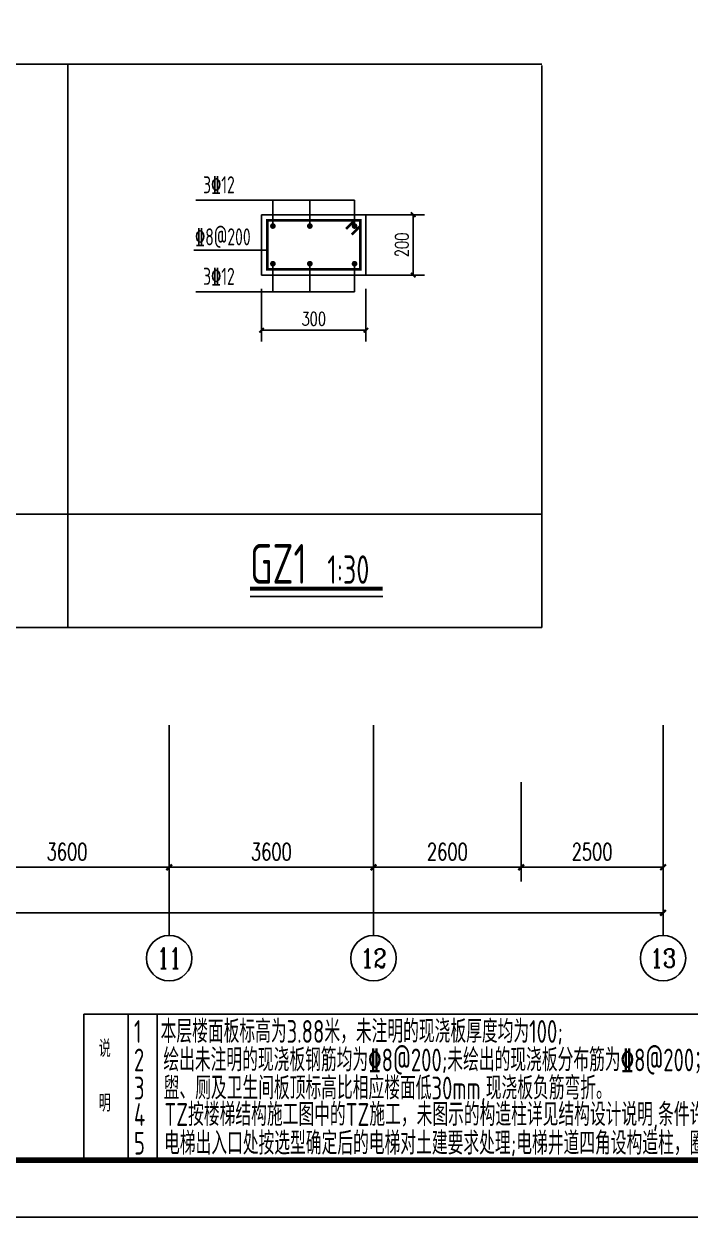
# Model space of a CAD drawing. Extents: x 1051052 to 1482120, y -981644 to -673261.
# Drawn here: x 1131363 to 1143102, y -924648 to -903648 of the extents above; entities that cross this region are included whole.
import ezdxf
from ezdxf.enums import TextEntityAlignment as Align

# ---------------------------------------------------------------- set-up
doc = ezdxf.new("R2010")
doc.units = 0
doc.header["$LTSCALE"] = 1000
doc.header["$MEASUREMENT"] = 0
for name, color, linetype in [('82', 2, 'Continuous'), ('AXIS', 3, 'Continuous'), ('AXIS_TEXT', 7, 'Continuous'), ('DIM_SYMB', 3, 'Continuous'), ('PUB_DIM', 3, 'Continuous'), ('PUB_TEXT', 7, 'Continuous'), ('TK', 142, 'Continuous'), ('填充', 8, 'Continuous'), ('钢筋', 1, 'Continuous')]:
    doc.layers.add(name, color=color, linetype=linetype)
for name, color, linetype, lineweight in [('TAB', 7, 'Continuous', 25), ('TEXT', 7, 'Continuous', 25), ('TITLE', 7, 'Continuous', 25)]:
    doc.layers.add(name, color=color, linetype=linetype, lineweight=lineweight)
doc.styles.add('_TCH_AXIS', font='COMPLEX', dxfattribs={"bigfont": 'GBCBIG'})
doc.styles.add('_TCH_DIM_T3', font='SIMPLEX', dxfattribs={"width": 0.705882, "bigfont": 'GBCBIG'})
doc.styles.add('COMPLEX', font='COMPLEX')
doc.styles.add('FromPkpm', font='Pkpmeng', dxfattribs={"width": 0.7, "bigfont": 'hztxt'})
doc.styles.get("Standard").update_dxf_attribs({"font": 'tssdeng.shx', "width": 0.7, "bigfont": '0hztxt.shx'})
doc.styles.add('TSSD_Dimension', font='Tssdeng.shx', dxfattribs={"width": 0.7, "bigfont": 'Hztxt.shx'})
doc.styles.add('TSSD_Num', font='Tssdeng.shx', dxfattribs={"width": 0.7, "bigfont": 'hztxt.shx'})
doc.dimstyles.new('_TCH_ARCH&&100', dxfattribs={"dimtxt": 297.5, "dimasz": 100, "dimexe": 250, "dimexo": 300, "dimgap": 126.25, "dimtad": 1, "dimdec": 0, "dimzin": 0, "dimdsep": 46, "dimtxsty": '_TCH_DIM_T3', "dimblk": 'ARCHTICK', "dimcen": 0.09, "dimclrt": 7, "dimazin": 2, "dimtfac": 1, "dimtdec": 0, "dimtix": 1, "dimtmove": 2, "dimatfit": 3, "dimfxl": 0, "dimtolj": 1, "dimtzin": 0, "dimarcsym": 0})
doc.dimstyles.new('TCH-25-0.4&&80', dxfattribs={"dimtxt": 238, "dimasz": 80, "dimexe": 200, "dimexo": 240, "dimgap": 80, "dimtad": 1, "dimdec": 0, "dimlfac": 0.25, "dimzin": 0, "dimdsep": 46, "dimtxsty": '_TCH_DIM_T3', "dimblk": 'ARCHTICK', "dimcen": 0.09, "dimclrt": 7, "dimazin": 2, "dimtfac": 1, "dimtdec": 0, "dimtix": 1, "dimtmove": 2, "dimatfit": 3, "dimfxl": 0, "dimtolj": 1, "dimtzin": 0, "dimarcsym": 0})

# ---------------------------------------------------------------- blocks, each defined once
blk = doc.blocks.new('_ArchTick')
at = {"color": 0, "linetype": 'ByBlock', "const_width": 0.4}
blk.add_lwpolyline([(-0.5, -0.5), (0.5, 0.5)], dxfattribs=at)
blk = doc.blocks.new('*D400')
at = {"layer": 'AXIS', "color": 0, "lineweight": -2, "transparency": 16777216}
for p, q in [((1130324, -916992), (1130324, -918742)), ((1133924, -916992), (1133924, -918742)), ((1130324, -918492), (1133924, -918492))]:
    blk.add_line(p, q, dxfattribs=at)
at = {"layer": 'Defpoints', "color": 0, "transparency": 16777216}
for p in [(1130324, -915992), (1133924, -915992), (1133924, -918492)]:
    blk.add_point(p, dxfattribs=at)
at = {"layer": 'AXIS', "color": 0, "lineweight": -2, "transparency": 16777216, "xscale": 100, "yscale": 100, "zscale": 100, "rotation": 180}
blk.add_blockref('_ArchTick', (1130324, -918492), dxfattribs=at)
at = {"layer": 'AXIS', "color": 0, "lineweight": -2, "transparency": 16777216, "xscale": 100, "yscale": 100, "zscale": 100}
blk.add_blockref('_ArchTick', (1133924, -918492), dxfattribs=at)
at = {"layer": 'AXIS', "color": 7, "transparency": 16777216, "insert": (1132124, -918217), "char_height": 297.5, "attachment_point": 5, "style": '_TCH_DIM_T3'}
blk.add_mtext('\\A1;3600', dxfattribs=at)
blk = doc.blocks.new('*D401')
at = {"layer": 'AXIS', "color": 0, "lineweight": -2, "transparency": 16777216}
for p, q in [((1133924, -916992), (1133924, -918742)), ((1137524, -916992), (1137524, -918742)), ((1133924, -918492), (1137524, -918492))]:
    blk.add_line(p, q, dxfattribs=at)
at = {"layer": 'Defpoints', "color": 0, "transparency": 16777216}
for p in [(1133924, -915992), (1137524, -915992), (1137524, -918492)]:
    blk.add_point(p, dxfattribs=at)
at = {"layer": 'AXIS', "color": 0, "lineweight": -2, "transparency": 16777216, "xscale": 100, "yscale": 100, "zscale": 100, "rotation": 180}
blk.add_blockref('_ArchTick', (1133924, -918492), dxfattribs=at)
at = {"layer": 'AXIS', "color": 0, "lineweight": -2, "transparency": 16777216, "xscale": 100, "yscale": 100, "zscale": 100}
blk.add_blockref('_ArchTick', (1137524, -918492), dxfattribs=at)
at = {"layer": 'AXIS', "color": 7, "transparency": 16777216, "insert": (1135724, -918217), "char_height": 297.5, "attachment_point": 5, "style": '_TCH_DIM_T3'}
blk.add_mtext('\\A1;3600', dxfattribs=at)
blk = doc.blocks.new('*D402')
at = {"layer": 'AXIS', "color": 0, "lineweight": -2, "transparency": 16777216}
for p, q in [((1103724, -917792), (1103724, -919542)), ((1142624, -917792), (1142624, -919542)), ((1103724, -919292), (1142624, -919292))]:
    blk.add_line(p, q, dxfattribs=at)
at = {"layer": 'Defpoints', "color": 0, "transparency": 16777216}
for p in [(1103724, -915992), (1142624, -915992), (1142624, -919292)]:
    blk.add_point(p, dxfattribs=at)
at = {"layer": 'AXIS', "color": 0, "lineweight": -2, "transparency": 16777216, "xscale": 100, "yscale": 100, "zscale": 100, "rotation": 180}
blk.add_blockref('_ArchTick', (1103724, -919292), dxfattribs=at)
at = {"layer": 'AXIS', "color": 0, "lineweight": -2, "transparency": 16777216, "xscale": 100, "yscale": 100, "zscale": 100}
blk.add_blockref('_ArchTick', (1142624, -919292), dxfattribs=at)
at = {"layer": 'AXIS', "color": 7, "transparency": 16777216, "insert": (1123174, -919017), "char_height": 297.5, "attachment_point": 5, "style": '_TCH_DIM_T3'}
blk.add_mtext('\\A1;38900', dxfattribs=at)
blk = doc.blocks.new('_AXISO')
blk.add_circle((0, 0), 0.5)
at = {"layer": 'AXIS_TEXT', "style": 'COMPLEX', "width": 1.041667}
blk.add_attdef('A', text='', height=0.56, dxfattribs=at).set_placement((-0.25, -0.28), (0.25, -0.28), align=Align.FIT)
blk = doc.blocks.new('*D430')
at = {"layer": 'AXIS', "color": 0, "lineweight": -2, "transparency": 16777216}
for p, q in [((1137524, -916992), (1137524, -918742)), ((1140124, -916992), (1140124, -918742)), ((1137524, -918492), (1140124, -918492))]:
    blk.add_line(p, q, dxfattribs=at)
at = {"layer": 'Defpoints', "color": 0, "transparency": 16777216}
for p in [(1137524, -915992), (1140124, -916057), (1140124, -918492)]:
    blk.add_point(p, dxfattribs=at)
at = {"layer": 'AXIS', "color": 0, "lineweight": -2, "transparency": 16777216, "xscale": 100, "yscale": 100, "zscale": 100, "rotation": 180}
blk.add_blockref('_ArchTick', (1137524, -918492), dxfattribs=at)
at = {"layer": 'AXIS', "color": 0, "lineweight": -2, "transparency": 16777216, "xscale": 100, "yscale": 100, "zscale": 100}
blk.add_blockref('_ArchTick', (1140124, -918492), dxfattribs=at)
at = {"layer": 'AXIS', "color": 7, "transparency": 16777216, "insert": (1138824, -918217), "char_height": 297.5, "attachment_point": 5, "style": '_TCH_DIM_T3'}
blk.add_mtext('\\A1;2600', dxfattribs=at)
blk = doc.blocks.new('*D436')
at = {"layer": 'AXIS', "color": 0, "lineweight": -2, "transparency": 16777216}
for p, q in [((1140124, -916992), (1140124, -918742)), ((1142624, -916992), (1142624, -918742)), ((1140124, -918492), (1142624, -918492))]:
    blk.add_line(p, q, dxfattribs=at)
at = {"layer": 'Defpoints', "color": 0, "transparency": 16777216}
for p in [(1140124, -916057), (1142624, -916484), (1142624, -918492)]:
    blk.add_point(p, dxfattribs=at)
at = {"layer": 'AXIS', "color": 0, "lineweight": -2, "transparency": 16777216, "xscale": 100, "yscale": 100, "zscale": 100, "rotation": 180}
blk.add_blockref('_ArchTick', (1140124, -918492), dxfattribs=at)
at = {"layer": 'AXIS', "color": 0, "lineweight": -2, "transparency": 16777216, "xscale": 100, "yscale": 100, "zscale": 100}
blk.add_blockref('_ArchTick', (1142624, -918492), dxfattribs=at)
at = {"layer": 'AXIS', "color": 7, "transparency": 16777216, "insert": (1141374, -918217), "char_height": 297.5, "attachment_point": 5, "style": '_TCH_DIM_T3'}
blk.add_mtext('\\A1;2500', dxfattribs=at)
blk = doc.blocks.new('A2K')
at = {"layer": 'TK'}
blk.add_lwpolyline([(0, 0), (59400, 0), (59400, 42000), (0, 42000)], close=True, dxfattribs=at)
at = {"layer": 'TK', "const_width": 100}
blk.add_lwpolyline([(2500, 1000), (58400, 1000), (58400, 41000), (2500, 41000)], close=True, dxfattribs=at)
blk = doc.blocks.new('*D939')
at = {"layer": 'Defpoints', "color": 0, "transparency": 16777216}
for p in [(1137389, -907006), (1138222, -907006), (1137389, -908069)]:
    blk.add_point(p, dxfattribs=at)
at = {"layer": 'PUB_DIM', "color": 0, "lineweight": -2, "transparency": 16777216}
for p, q in [((1137629, -907006), (1138422, -907006)), ((1138222, -908069), (1138222, -907006)), ((1137629, -908069), (1138422, -908069))]:
    blk.add_line(p, q, dxfattribs=at)
at = {"layer": 'PUB_DIM', "color": 0, "lineweight": -2, "transparency": 16777216, "xscale": 80, "yscale": 80, "zscale": 80}
for p, rotation in [((1138222, -907006), 90), ((1138222, -908069), 270)]:
    blk.add_blockref('_ArchTick', p, dxfattribs=dict(at, rotation=rotation))
at = {"layer": 'PUB_DIM', "color": 7, "transparency": 16777216, "insert": (1138023, -907538), "char_height": 238, "attachment_point": 5, "rotation": 90, "style": '_TCH_DIM_T3'}
blk.add_mtext('\\A1;200', dxfattribs=at)
blk = doc.blocks.new('*D940')
at = {"layer": 'Defpoints', "color": 0, "transparency": 16777216}
for p in [(1135551, -908069), (1137389, -908069), (1137389, -909039)]:
    blk.add_point(p, dxfattribs=at)
at = {"layer": 'PUB_DIM', "color": 0, "lineweight": -2, "transparency": 16777216}
for p, q in [((1135551, -908309), (1135551, -909239)), ((1137389, -908309), (1137389, -909239)), ((1135551, -909039), (1137389, -909039))]:
    blk.add_line(p, q, dxfattribs=at)
at = {"layer": 'PUB_DIM', "color": 0, "lineweight": -2, "transparency": 16777216, "xscale": 80, "yscale": 80, "zscale": 80, "rotation": 180}
blk.add_blockref('_ArchTick', (1135551, -909039), dxfattribs=at)
at = {"layer": 'PUB_DIM', "color": 0, "lineweight": -2, "transparency": 16777216, "xscale": 80, "yscale": 80, "zscale": 80}
blk.add_blockref('_ArchTick', (1137389, -909039), dxfattribs=at)
at = {"layer": 'PUB_DIM', "color": 7, "transparency": 16777216, "insert": (1136470, -908840), "char_height": 238, "attachment_point": 5, "style": '_TCH_DIM_T3'}
blk.add_mtext('\\A1;300', dxfattribs=at)

msp = doc.modelspace()

# ---------------------------------------------------------------- linework, layer by layer
at = {"layer": '82'}
for p, q in [((1137389.369, -907006.16), (1135550.79, -907006.16)), ((1135550.79, -907006.16), (1135550.79, -907848.12)), ((1138116.287, -907006.16), (1136277.708, -907006.16)), ((1137389.369, -908069.449), (1137389.369, -907006.16)), ((1135550.79, -907848.12), (1135550.79, -907720.678)), ((1135550.79, -907720.678), (1135550.79, -908069.449)), ((1135550.79, -908069.449), (1137389.369, -908069.449)), ((1136277.708, -908069.449), (1138116.287, -908069.449))]:
    msp.add_line(p, q, dxfattribs=at)
at = {"layer": 'AXIS'}
for p, q in [((1133923.911, -915992.335), (1133923.911, -919690.996)), ((1137523.911, -915992.335), (1137523.911, -919690.996)), ((1142623.911, -915992.335), (1142623.911, -919690.996))]:
    msp.add_line(p, q, dxfattribs=at)
for points in [[(1132420.823, -921077.212), (1148216.779, -921077.212), (1148216.779, -923648.121), (1132420.823, -923648.121)], [(1132420.823, -921077.212), (1133198.045, -921077.212), (1133198.045, -923648.121), (1132420.823, -923648.121)], [(1133198.045, -921077.212), (1133709.013, -921077.212), (1133709.013, -923648.121), (1133198.045, -923648.121)]]:
    msp.add_lwpolyline(points, close=True, dxfattribs=at)
at = {"layer": 'DIM_SYMB', "const_width": 70}
msp.add_lwpolyline([(1135347.468, -913588.003), (1137684.776, -913588.003)], dxfattribs=at)
at = {"layer": 'DIM_SYMB'}
msp.add_lwpolyline([(1135347.468, -913728.003), (1137684.776, -913728.003)], dxfattribs=at)
at = {"layer": 'PUB_TEXT'}
for p, q in [((1135750.79, -906750.458), (1134395.299, -906750.458)), ((1136458.309, -906750.458), (1135122.216, -906750.458)), ((1135750.79, -907206.16), (1135750.79, -906750.458)), ((1137189.369, -906750.458), (1135750.79, -906750.458)), ((1136401.016, -907206.16), (1136401.016, -906750.458)), ((1137189.369, -907206.16), (1137189.369, -906750.458)), ((1134360.366, -907628.855), (1135650.79, -907628.855)), ((1135750.79, -907869.449), (1135750.79, -908361.144)), ((1136401.016, -907869.449), (1136401.016, -908361.144)), ((1137189.369, -907869.449), (1137189.369, -908361.144)), ((1135750.79, -908361.144), (1134395.299, -908361.144)), ((1136458.309, -908361.144), (1135122.216, -908361.144)), ((1137189.369, -908361.144), (1135750.79, -908361.144))]:
    msp.add_line(p, q, dxfattribs=at)
at = {"layer": 'TAB'}
for p, q in [((1115431.847, -904354.761), (1140488.122, -904354.761)), ((1132136.03, -914273.555), (1132136.03, -904368.991)), ((1140488.122, -914273.555), (1140488.122, -904383.221)), ((1115431.847, -912279.595), (1140488.122, -912279.595)), ((1115431.847, -914273.555), (1140488.122, -914273.555))]:
    msp.add_line(p, q, dxfattribs=at)
at = {"layer": '钢筋', "const_width": 45}
for points in [[(1137289.369, -907106.16), (1135650.79, -907106.16), (1135650.79, -907969.449), (1137289.369, -907969.449), (1137289.369, -907106.16)], [(1137189.369, -907106.16), (1137039.369, -907255.539)], [(1137289.369, -907206.16), (1137139.369, -907355.539)]]:
    msp.add_lwpolyline(points, dxfattribs=at)
at = {"layer": '钢筋', "const_width": 50}
for points in [[(1135775.79, -907206.16, 1), (1135725.79, -907206.16, 1), (1135775.79, -907206.16, 1)], [(1136426.016, -907206.16, 1), (1136376.016, -907206.16, 1), (1136426.016, -907206.16, 1)], [(1137214.369, -907206.16, 1), (1137164.369, -907206.16, 1), (1137214.369, -907206.16, 1)], [(1135775.79, -907869.449, 1), (1135725.79, -907869.449, 1), (1135775.79, -907869.449, 1)], [(1136426.016, -907869.449, 1), (1136376.016, -907869.449, 1), (1136426.016, -907869.449, 1)], [(1137214.369, -907869.449, 1), (1137164.369, -907869.449, 1), (1137214.369, -907869.449, 1)]]:
    msp.add_lwpolyline(points, format="xyb", dxfattribs=at)

# ---------------------------------------------------------------- block references
at = {"layer": 'AXIS'}
ref = msp.add_blockref('_AXISO', (1133923.911, -920090.996), dxfattribs=dict(at, xscale=800, yscale=800, zscale=800))
ref.add_attrib('A', '11', dxfattribs={"layer": 'AXIS_TEXT', "height": 368.7626, "style": '_TCH_AXIS'}).set_placement((1133713.19, -920275.377), (1134134.633, -920275.377), align=Align.FIT)
ref = msp.add_blockref('_AXISO', (1137523.911, -920090.996), dxfattribs=dict(at, xscale=800, yscale=800, zscale=800))
ref.add_attrib('A', '12', dxfattribs={"layer": 'AXIS_TEXT', "height": 328.4455, "style": '_TCH_AXIS'}).set_placement((1137297.127, -920255.218), (1137750.695, -920255.218), align=Align.FIT)
ref = msp.add_blockref('_AXISO', (1142623.911, -920090.996), dxfattribs=dict(at, xscale=800, yscale=800, zscale=800))
ref.add_attrib('A', '13', dxfattribs={"layer": 'AXIS_TEXT', "height": 328.4455, "style": '_TCH_AXIS'}).set_placement((1142397.127, -920255.218), (1142850.695, -920255.218), align=Align.FIT)
at = {"layer": '填充'}
msp.add_blockref('A2K', (1096816.779, -924648.121), dxfattribs=at)

# ---------------------------------------------------------------- texts
at = {"layer": 'PUB_TEXT', "style": 'TSSD_Dimension', "width": 0.7}
for s, p in [('3%%13212', (1134520.792, -906630.46)), ('%%1328@200', (1134378.562, -907546.435)), ('3%%13212', (1134520.792, -908241.146))]:
    msp.add_text(s, height=300, dxfattribs=at).set_placement(p)
at = {"layer": 'PUB_TEXT', "color": 7, "width": 0.7}
for s, height, p in [('GZ1', 700, (1135347.468, -913501.849)), ('1:30', 500, (1136709.776, -913501.849))]:
    msp.add_text(s, height=height, dxfattribs=at).set_placement(p)
at = {"layer": 'TEXT', "style": 'TSSD_Num', "width": 0.69386}
for s, p in [('1  本层楼面板标高为3.88米，未注明的现浇板厚度均为100;', (1133303.194, -921580.645)), ('2  绘出未注明的现浇板钢筋均为%%1328@200;未绘出的现浇板分布筋为%%1328@200；      ', (1133303.194, -922081.315)), ('3  盥、厕及卫生间板顶标高比相应楼面低30mm,现浇板负筋弯折。', (1133303.194, -922576.831)), ('4  TZ按楼梯结构施工图中的TZ施工，未图示的构造柱详见结构设计说明,条件许可时贴洞边设置。', (1133303.194, -923042.407)), ('5  电梯出入口处按选型确定后的电梯对土建要求处理;电梯井道四角设构造柱，圈梁按电梯土建要求设置。', (1133303.194, -923547.029))]:
    msp.add_text(s, height=400, dxfattribs=at).set_placement(p)
at = {"layer": 'TITLE', "style": 'FromPkpm', "width": 0.7}
for s, p in [('说', (1132683.3, -921532.017)), ('明', (1132683.3, -922490.675))]:
    msp.add_text(s, height=300, dxfattribs=at).set_placement(p, align=Align.TOP_LEFT)

# ---------------------------------------------------------------- dimensions: what is measured, and where the dimension line sits
at = {"layer": 'AXIS'}
for p1, p2, distance, picture, middle in [((1103723.911, -915992.335), (1142623.911, -915992.335), -3300, '*D402', (1123173.911, -919017.335)), ((1130323.911, -915992.335), (1133923.911, -915992.335), -2500, '*D400', (1132123.911, -918217.335)), ((1133923.911, -915992.335), (1137523.911, -915992.335), -2500, '*D401', (1135723.911, -918217.335))]:
    dim = msp.add_aligned_dim(p1=p1, p2=p2, distance=distance, dimstyle='_TCH_ARCH&&100', dxfattribs=at)
    dim.commit()
    dim.dimension.update_dxf_attribs({"geometry": picture, "text_midpoint": middle})
for base, p1, p2, picture, middle in [((1140123.911, -918492.335), (1137523.911, -915992.335), (1140123.911, -916056.601), '*D430', (1138823.911, -918217.335)), ((1142623.911, -918492.335), (1140123.911, -916056.601), (1142623.911, -916483.773), '*D436', (1141373.911, -918217.335))]:
    dim = msp.add_linear_dim(base=base, p1=p1, p2=p2, angle=180, dimstyle='_TCH_ARCH&&100', dxfattribs=at)
    dim.commit()
    dim.dimension.update_dxf_attribs({"geometry": picture, "text_midpoint": middle})
at = {"layer": 'PUB_DIM'}
for p1, p2, distance, text, picture, middle in [((1137389.369, -908069.449), (1137389.369, -907006.16), -832.781, '200', '*D939', (1138023.15, -907537.804)), ((1135550.79, -908069.449), (1137389.369, -908069.449), -969.676, '300', '*D940', (1136470.08, -908840.124))]:
    dim = msp.add_aligned_dim(p1=p1, p2=p2, distance=distance, text=text, dimstyle='TCH-25-0.4&&80', dxfattribs=at)
    dim.commit()
    dim.dimension.update_dxf_attribs({"geometry": picture, "text_midpoint": middle})

doc.saveas('drawing.dxf')
